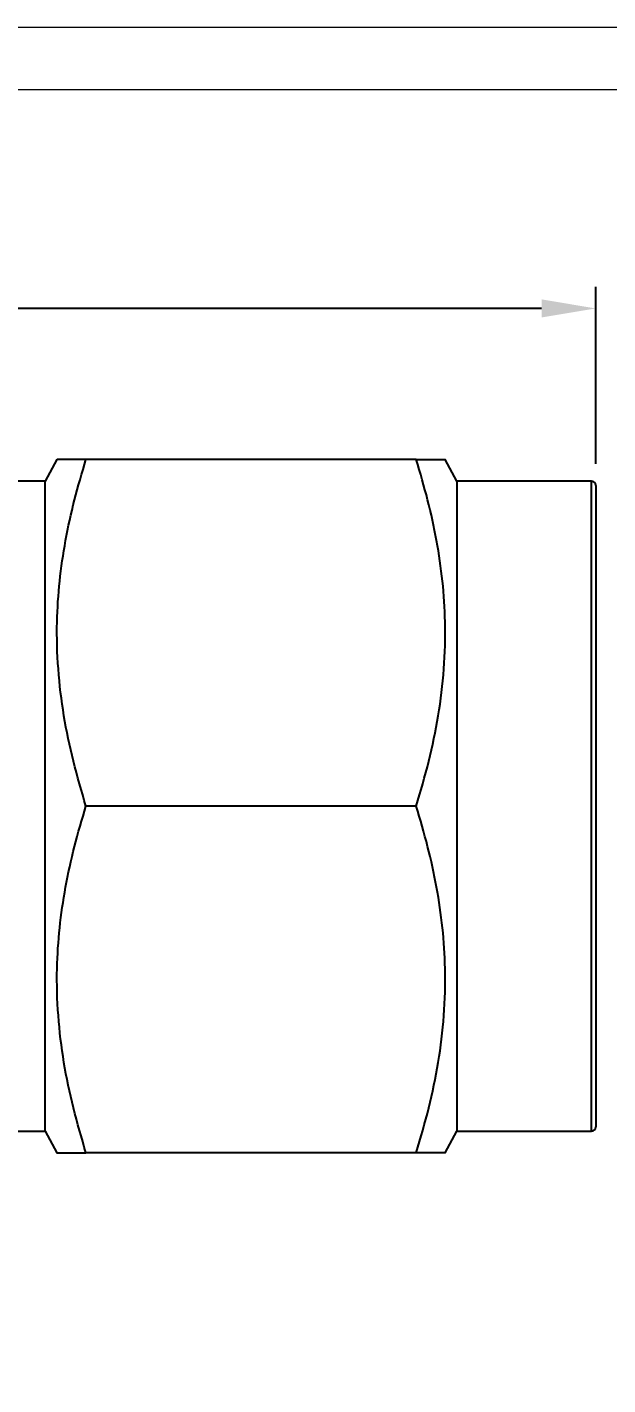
# Model space of a CAD drawing. Header units: millimetres. Extents: x 1276 to 1839, y 649 to 1061.
# Drawn here: x 1757.14 to 1770.54, y 864.95 to 896.28 of the extents above; entities that cross this region are included whole.
import ezdxf

# ---------------------------------------------------------------- set-up
doc = ezdxf.new("R2010")
doc.units = ezdxf.units.MM
doc.linetypes.add('SLD-Solid', pattern=[0])
doc.styles.add('GENISO', font='geniso.shx', dxfattribs={"oblique": 15})
doc.dimstyles.new('Scale', dxfattribs={"dimscale": 0.5, "dimtxt": 2.5, "dimasz": 2.5, "dimexe": 1, "dimexo": 1, "dimgap": 0.2, "dimtad": 1, "dimdec": 1, "dimzin": 0, "dimtxsty": 'GENISO', "dimcen": 2.5, "dimclrd": 1, "dimclre": 1, "dimclrt": 7, "dimadec": 0, "dimazin": 0, "dimtfac": 1, "dimtdec": 1, "dimtmove": 0, "dimatfit": 3, "dimfxl": 1, "dimtzin": 0, "dimlwd": -1, "dimlwe": -1, "dimarcsym": 0})

# ---------------------------------------------------------------- blocks, each defined once
blk = doc.blocks.new('*D17')
at = {"color": 1, "transparency": 16777216}
for p, q in [((1717.955, 888.302), (1717.955, 890.291)), ((1770.255, 886.202), (1770.255, 890.291)), ((1769.005, 889.791), (1719.205, 889.791))]:
    blk.add_line(p, q, dxfattribs=at)
for points in [[(1719.205, 890), (1719.205, 889.583), (1717.955, 889.791)], [(1769.005, 890), (1769.005, 889.583), (1770.255, 889.791)]]:
    blk.add_solid(points, dxfattribs=at)
at = {"layer": 'Defpoints', "color": 0, "transparency": 16777216}
for p in [(1717.955, 889.791), (1717.955, 887.802), (1770.255, 885.702)]:
    blk.add_point(p, dxfattribs=at)
at = {"color": 7, "transparency": 16777216, "insert": (1744.105, 890.61), "char_height": 1.25, "attachment_point": 5, "style": 'GENISO'}
blk.add_mtext('52,3', dxfattribs=at)

msp = doc.modelspace()

# ---------------------------------------------------------------- linework, layer by layer
at = {"linetype": 'Continuous', "lineweight": 25}
for p, q in [((1757.825, 886.302), (1757.555, 885.802)), ((1766.115, 886.302), (1758.495, 886.302)), ((1767.055, 885.802), (1766.784, 886.302)), ((1757.555, 885.802), (1756.755, 885.802)), ((1757.555, 878.302), (1757.555, 885.802)), ((1770.155, 885.802), (1767.055, 885.802)), ((1767.055, 885.802), (1767.055, 870.802)), ((1770.155, 870.802), (1770.155, 885.802)), ((1770.255, 885.702), (1770.255, 870.902)), ((1757.555, 870.802), (1757.555, 878.302)), ((1766.115, 878.302), (1758.495, 878.302)), ((1756.755, 870.802), (1757.555, 870.802)), ((1757.555, 870.802), (1757.825, 870.302)), ((1766.784, 870.302), (1767.055, 870.802)), ((1767.055, 870.802), (1770.155, 870.802)), ((1766.115, 870.302), (1758.495, 870.302))]:
    msp.add_line(p, q, dxfattribs=at)
at = {"linetype": 'SLD-Solid', "lineweight": 15}
for points in [[(1692.898, 896.283), (1839.363, 896.283), (1839.363, 793.973), (1692.898, 793.973)], [(1694.334, 894.847), (1837.927, 894.847), (1837.927, 795.409), (1694.334, 795.409)]]:
    msp.add_lwpolyline(points, close=True, dxfattribs=at)
at = {"linetype": 'Continuous', "lineweight": 25}
for centre, start, end in [((1770.155, 885.702), 0, 90), ((1770.155, 870.902), 270, 0)]:
    msp.add_arc(centre, 0.1, start, end, dxfattribs=at)
for points, knots in [([(1758.495, 886.302), (1758.356, 886.302), (1758.147, 886.302), (1757.964, 886.302), (1757.862, 886.302), (1757.813, 886.302), (1757.828, 886.302), (1757.828, 886.302)], [0, 0, 0, 0, 0.366106, 0.550623, 0.735124, 0.982905, 1, 1, 1, 1]), ([(1758.495, 878.302), (1758.393, 878.647), (1758.19, 879.336), (1757.972, 880.393), (1757.84, 881.468), (1757.811, 882.508), (1757.877, 883.497), (1758.015, 884.438), (1758.219, 885.375), (1758.403, 885.993), (1758.495, 886.302)], [0, 0, 0, 0, 0.131551, 0.26307, 0.397143, 0.531195, 0.647436, 0.763692, 0.881836, 1, 1, 1, 1]), ([(1766.115, 878.302), (1766.216, 878.647), (1766.419, 879.336), (1766.638, 880.393), (1766.77, 881.468), (1766.798, 882.508), (1766.733, 883.497), (1766.594, 884.438), (1766.39, 885.375), (1766.206, 885.993), (1766.115, 886.302)], [0, 0, 0, 0, 0.131551, 0.26307, 0.397143, 0.531195, 0.647436, 0.763692, 0.881836, 1, 1, 1, 1]), ([(1766.115, 886.302), (1766.253, 886.302), (1766.462, 886.302), (1766.646, 886.302), (1766.747, 886.302), (1766.797, 886.302), (1766.782, 886.302), (1766.781, 886.302)], [0, 0, 0, 0, 0.366106, 0.550623, 0.735124, 0.982905, 1, 1, 1, 1]), ([(1758.495, 870.302), (1758.393, 870.647), (1758.19, 871.336), (1757.972, 872.393), (1757.84, 873.468), (1757.811, 874.508), (1757.877, 875.497), (1758.015, 876.438), (1758.219, 877.375), (1758.403, 877.993), (1758.495, 878.302)], [0, 0, 0, 0, 0.131551, 0.26307, 0.397143, 0.531195, 0.647435, 0.763692, 0.881836, 1, 1, 1, 1]), ([(1766.115, 870.302), (1766.216, 870.647), (1766.419, 871.336), (1766.638, 872.393), (1766.77, 873.468), (1766.798, 874.508), (1766.733, 875.497), (1766.594, 876.438), (1766.39, 877.375), (1766.206, 877.993), (1766.115, 878.302)], [0, 0, 0, 0, 0.131551, 0.26307, 0.397143, 0.531195, 0.647435, 0.763691, 0.881836, 1, 1, 1, 1]), ([(1757.828, 870.302), (1757.827, 870.302), (1757.812, 870.302), (1757.861, 870.302), (1757.963, 870.302), (1758.146, 870.302), (1758.355, 870.302), (1758.495, 870.302)], [0, 0, 0, 0, 0.011585, 0.264872, 0.447852, 0.630847, 1, 1, 1, 1]), ([(1766.782, 870.302), (1766.782, 870.302), (1766.798, 870.302), (1766.748, 870.302), (1766.647, 870.302), (1766.464, 870.302), (1766.254, 870.302), (1766.115, 870.302)], [0, 0, 0, 0, 0.011585, 0.264872, 0.447852, 0.630847, 1, 1, 1, 1])]:
    msp.add_open_spline(points, degree=3, knots=knots, dxfattribs=at)

# ---------------------------------------------------------------- dimensions: what is measured, and where the dimension line sits
dim = msp.add_linear_dim(base=(1717.955, 889.791), p1=(1770.255, 885.702), p2=(1717.955, 887.802), dimstyle='Scale')
dim.commit()
dim.dimension.update_dxf_attribs({"geometry": '*D17', "text_midpoint": (1744.105, 890.61)})

doc.saveas('drawing.dxf')
